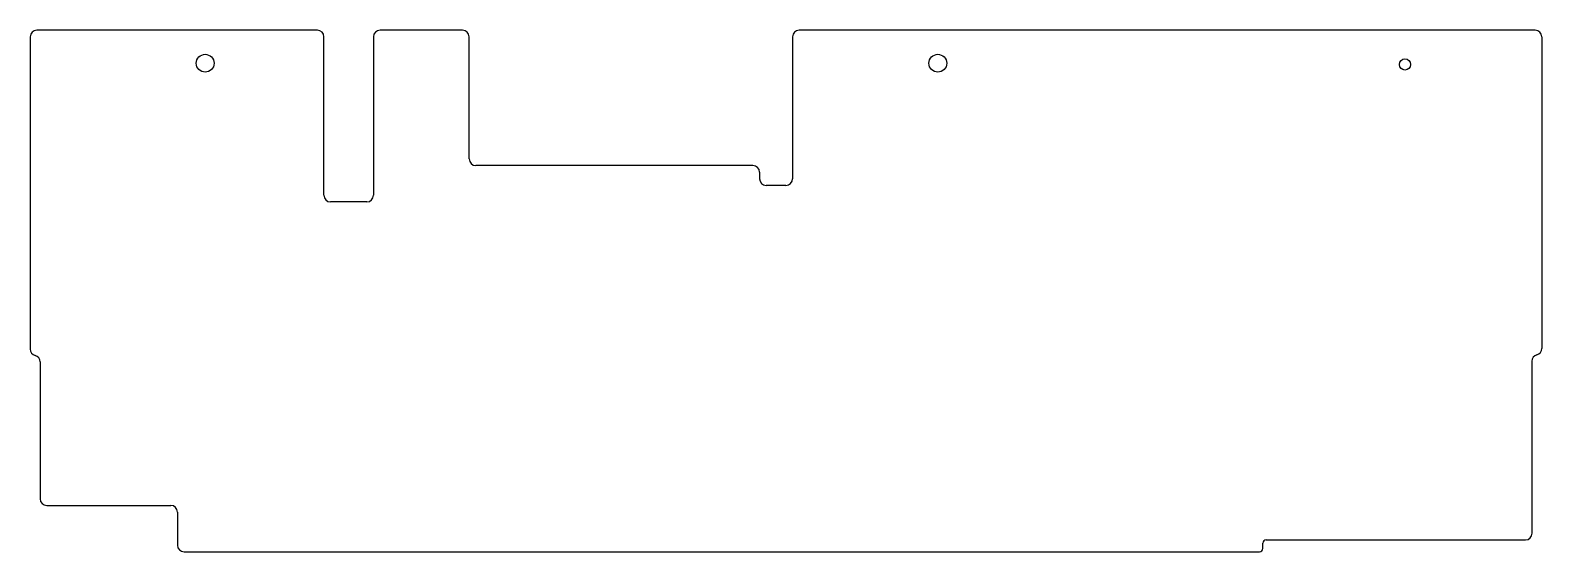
# Model space of a CAD drawing. Extents: x -128 to 330, y 81 to 239.
import ezdxf

# ---------------------------------------------------------------- set-up
doc = ezdxf.new("R2010")
doc.units = 0
doc.header["$LTSCALE"] = 23.1
doc.layers.get('0').update_dxf_attribs({"linetype": 'CONTINUOUS'})

msp = doc.modelspace()

# ---------------------------------------------------------------- linework, layer by layer
at = {"color": 7, "linetype": 'CONTINUOUS'}
for p, q in [((-40.57, 239.25), (-125.57, 239.25)), ((3.43, 239.25), (-21.57, 239.25)), ((328.43, 239.25), (105.43, 239.25)), ((-127.57, 237.25), (-127.57, 142.64)), ((-38.57, 189.25), (-38.57, 237.25)), ((-23.57, 237.25), (-23.57, 189.25)), ((5.43, 200.25), (5.43, 237.25)), ((103.43, 237.25), (103.43, 194.25)), ((330.43, 237.25), (330.43, 142.83)), ((91.43, 198.25), (7.43, 198.25)), ((93.43, 196.25), (93.43, 194.25)), ((101.43, 192.25), (95.43, 192.25)), ((-25.57, 187.25), (-36.57, 187.25)), ((-124.57, 138.77), (-124.57, 97.27)), ((327.43, 138.96), (327.43, 99.44)), ((327.49, 99.44), (327.43, 99.44)), ((327.49, 86.84), (327.49, 99.44)), ((-122.57, 95.27), (-84.97, 95.27)), ((-82.97, 93.27), (-82.97, 83.25)), ((245.93, 82.25), (245.93, 83.84)), ((246.93, 84.84), (325.49, 84.84)), ((-80.97, 81.25), (244.93, 81.25))]:
    msp.add_line(p, q, dxfattribs=at)
for centre, radius in [((-74.57, 229.25), 2.7), ((147.43, 229.25), 2.7), ((288.99, 228.87), 1.7)]:
    msp.add_circle(centre, radius, dxfattribs=at)
for centre, radius, start, end in [((-125.57, 237.25), 2, 90, 180), ((-40.57, 237.25), 2, 0, 90), ((-21.57, 237.25), 2, 90, 180), ((3.43, 237.25), 2, 0, 90), ((105.43, 237.25), 2, 90, 180), ((328.43, 237.25), 2, 0, 90), ((7.43, 200.25), 2, 180, 270), ((91.43, 196.25), 2, 0, 90), ((95.43, 194.25), 2, 180, 270), ((101.43, 194.25), 2, 270, 0), ((-36.57, 189.25), 2, 180, 270), ((-25.57, 189.25), 2, 270, 0), ((-125.57, 142.64), 2, 180, 255.5225), ((328.43, 142.83), 2, 284.4775, 0), ((-126.57, 138.77), 2, 0, 75.5225), ((329.43, 138.96), 2, 104.4775, 180), ((-122.57, 97.27), 2, 180, 270), ((-84.97, 93.27), 2, 0, 90), ((-80.97, 83.25), 2, 180, 270), ((246.93, 83.84), 1, 90, 180), ((325.49, 86.84), 2, 270, 360), ((244.93, 82.25), 1, 270, 360)]:
    msp.add_arc(centre, radius, start, end, dxfattribs=at)

doc.saveas('drawing.dxf')
